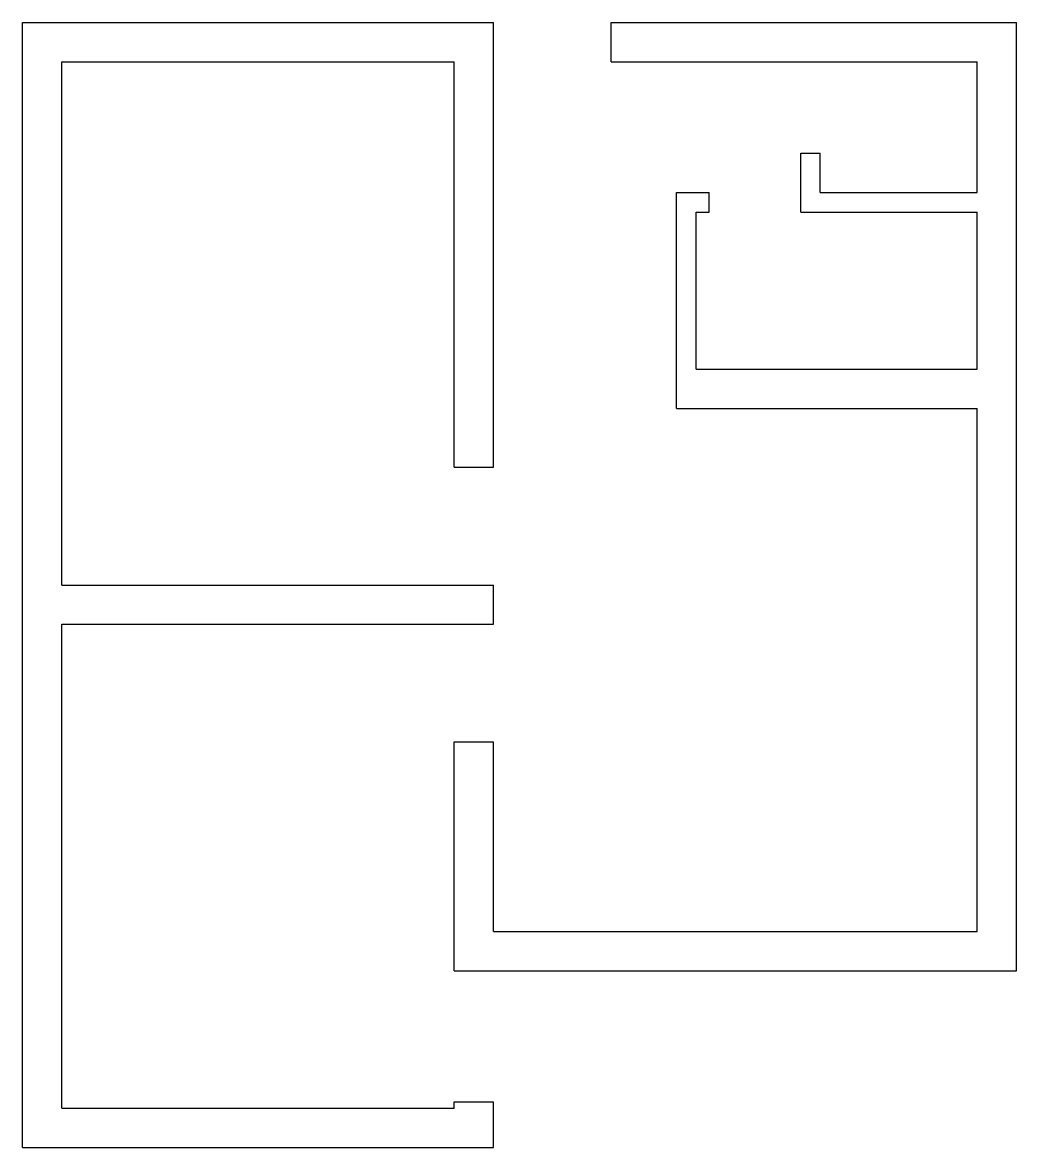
# Model space of a CAD drawing. Header units: millimetres. Extents: x 2241 to 9841, y 496 to 9096.
import ezdxf

# ---------------------------------------------------------------- set-up
doc = ezdxf.new("R2010")
doc.units = ezdxf.units.MM

msp = doc.modelspace()

# ---------------------------------------------------------------- linework, layer by layer
for p, q in [((2241, 495.5), (2241, 9095.5)), ((2241, 9095.5), (5841, 9095.5)), ((5841, 5695.5), (5841, 9095.5)), ((6741, 8795.5), (6741, 9095.5)), ((6741, 9095.5), (9841, 9095.5)), ((9841, 1845.5), (9841, 9095.5)), ((2541, 8795.5), (5541, 8795.5)), ((2541, 4795.5), (2541, 8795.5)), ((5541, 5695.5), (5541, 8795.5)), ((6741, 8795.5), (9541, 8795.5)), ((9541, 7795.5), (9541, 8795.5)), ((8191, 7645.5), (8191, 8095.5)), ((8191, 8095.5), (8341, 8095.5)), ((8341, 7795.5), (8341, 8095.5)), ((7241, 7795.5), (7491, 7795.5)), ((7241, 6145.5), (7241, 7795.5)), ((7491, 7645.5), (7491, 7795.5)), ((8341, 7795.5), (9541, 7795.5)), ((7391, 6445.5), (7391, 7645.5)), ((7391, 7645.5), (7491, 7645.5)), ((8191, 7645.5), (9541, 7645.5)), ((9541, 6445.5), (9541, 7645.5)), ((7391, 6445.5), (9541, 6445.5)), ((7241, 6145.5), (9541, 6145.5)), ((9541, 2145.5), (9541, 6145.5)), ((5541, 5695.5), (5841, 5695.5)), ((2541, 4795.5), (5841, 4795.5)), ((5841, 4495.5), (5841, 4795.5)), ((2541, 795.5), (2541, 4495.5)), ((2541, 4495.5), (5841, 4495.5)), ((5541, 1845.5), (5541, 3595.5)), ((5541, 3595.5), (5841, 3595.5)), ((5841, 2145.5), (5841, 3595.5)), ((5841, 2145.5), (9541, 2145.5)), ((5541, 1845.5), (9841, 1845.5)), ((2541, 795.5), (5541, 795.5)), ((5541, 795.5), (5541, 845.5)), ((5541, 845.5), (5841, 845.5)), ((5841, 495.5), (5841, 845.5)), ((2241, 495.5), (5841, 495.5))]:
    msp.add_line(p, q)

doc.saveas('drawing.dxf')
